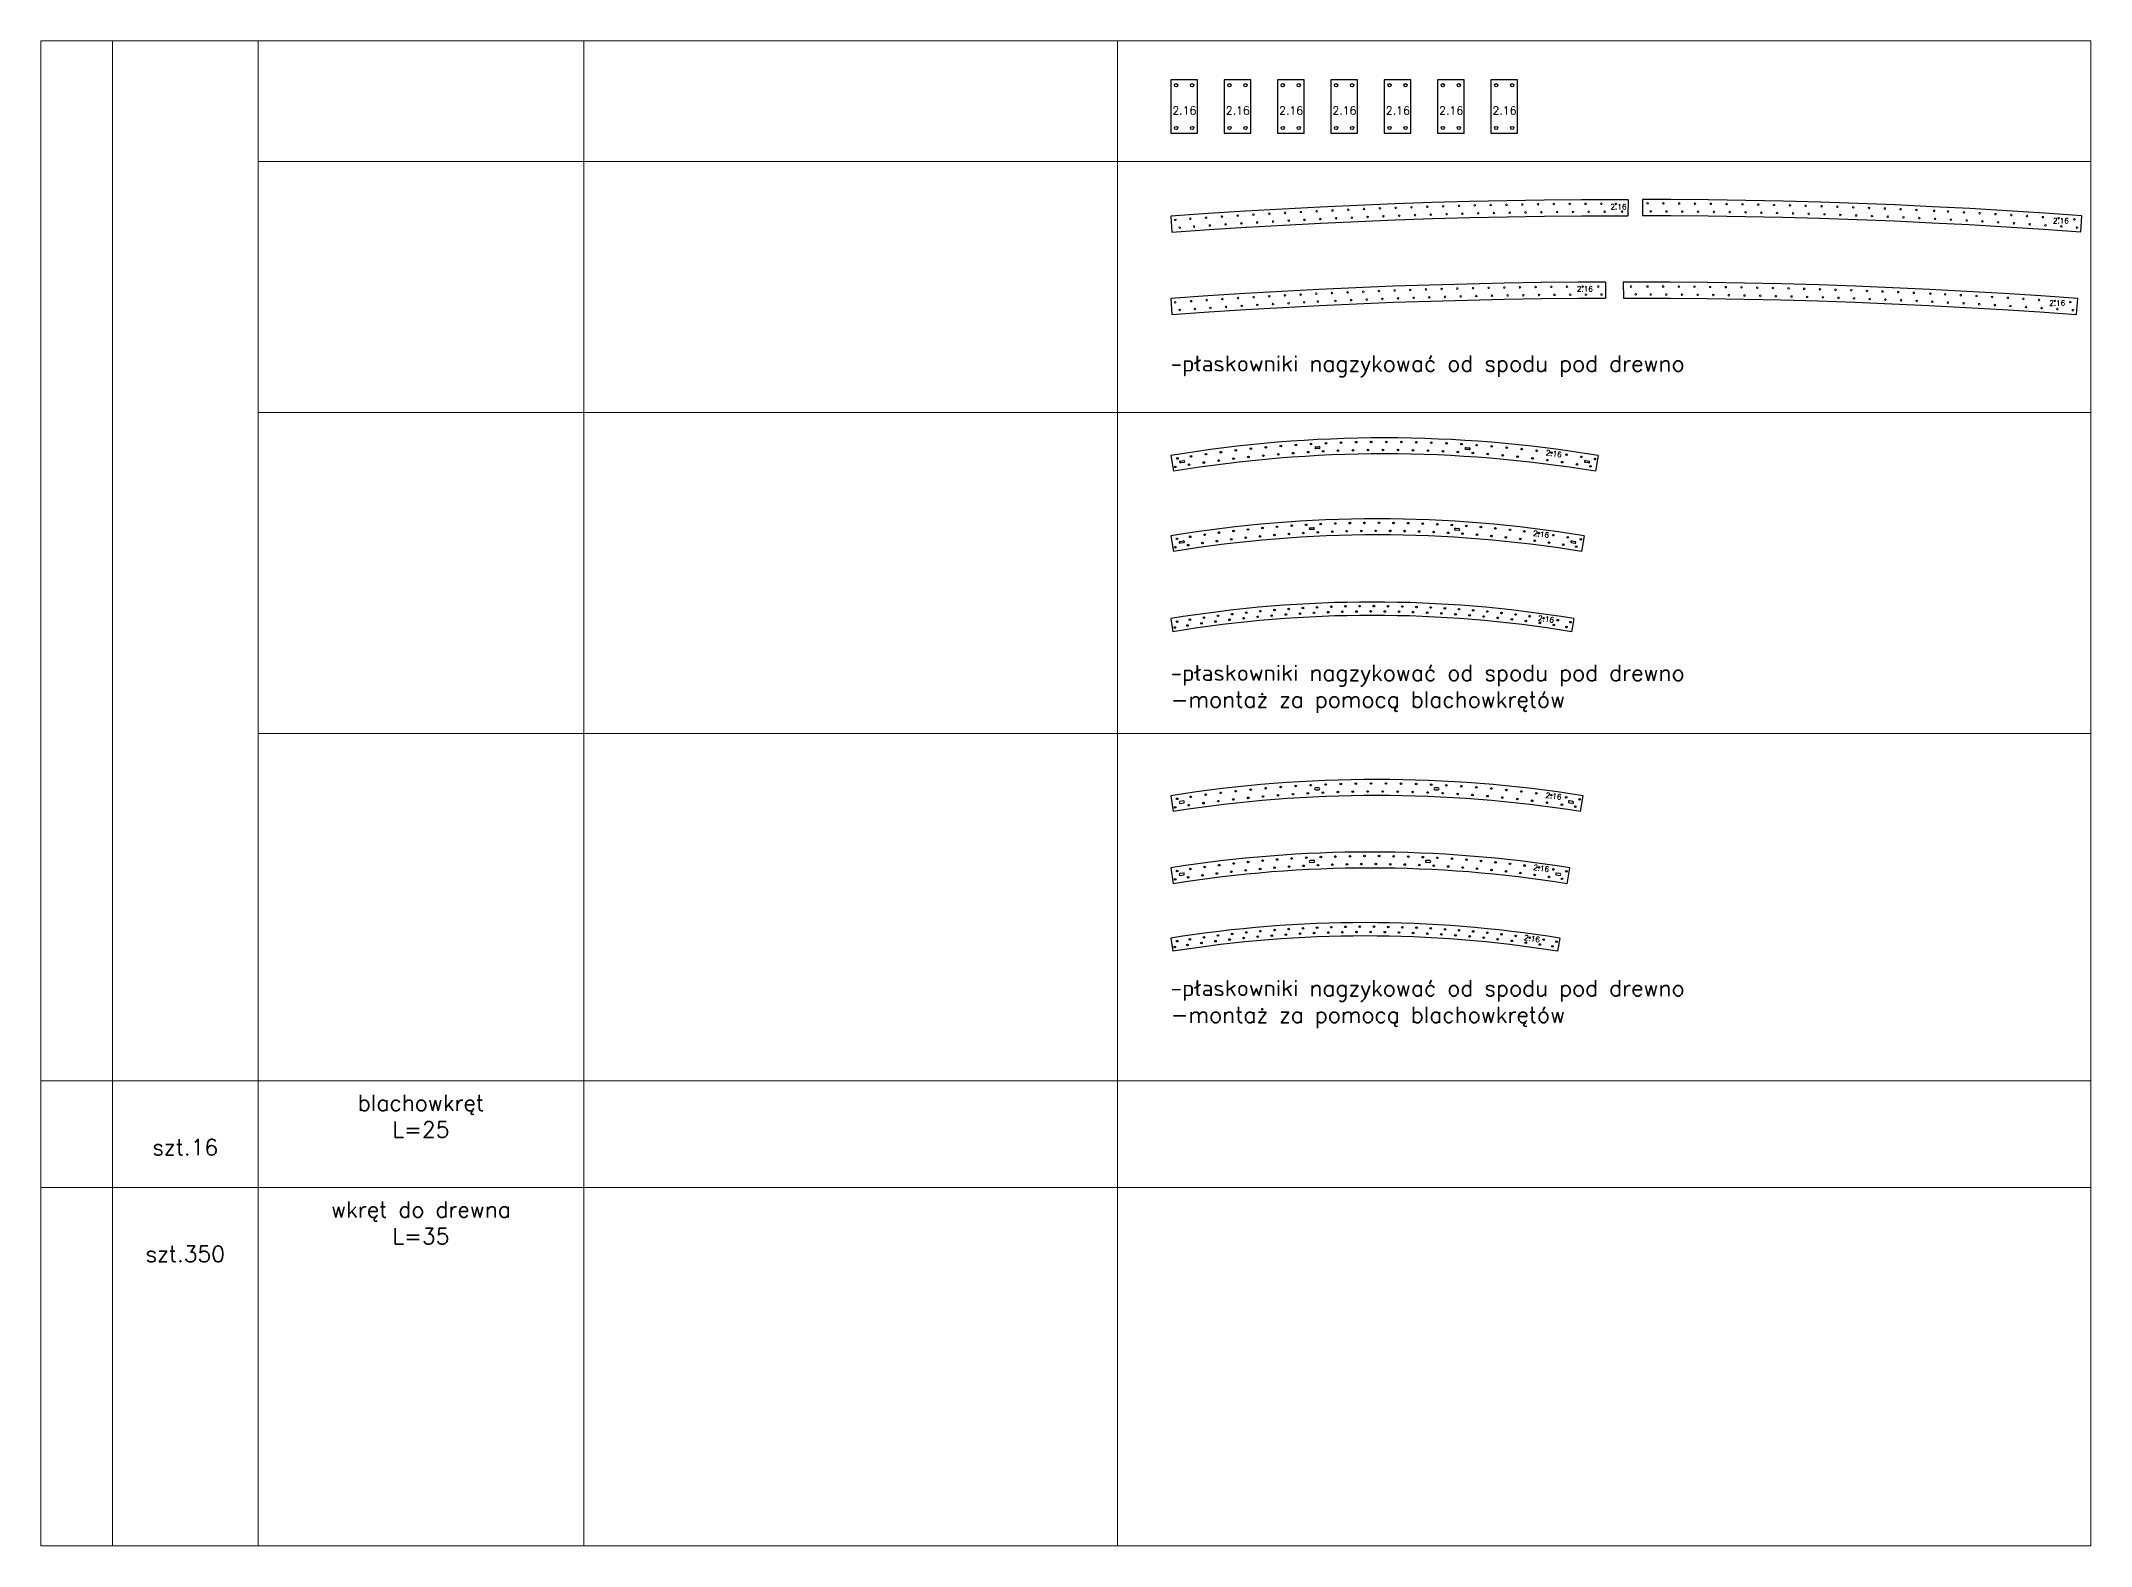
# Model space of a CAD drawing. Header units: millimetres. Extents: x 5046 to 103012, y -15969 to 47766.
# Drawn here: x 78416 to 86102, y 12047 to 17688 of the extents above; entities that cross this region are included whole.
import ezdxf

# ---------------------------------------------------------------- set-up
doc = ezdxf.new("R2010")
doc.units = ezdxf.units.MM
doc.layers.get('0').update_dxf_attribs({"lineweight": 0})
doc.layers.add('Pomocnicze', color=252, linetype='Continuous', lineweight=0)
doc.layers.add('TEXT', color=2, linetype='Continuous', lineweight=0)
doc.styles.add('Opisy 1-20', font='simplex.shx', dxfattribs={"height": 100})
doc.styles.add('Skala 1-20', font='simplex.shx', dxfattribs={"height": 60})
doc.styles.add('Skala 1-50', font='simplex.shx', dxfattribs={"height": 120})

msp = doc.modelspace()

# ---------------------------------------------------------------- linework, layer by layer
at = {"color": 7, "linetype": 'Continuous', "lineweight": 25}
for p, q in [((82751.5, 17542.6), (82651.5, 17542.6)), ((82651.5, 17542.6), (82651.5, 17342.6)), ((82751.5, 17342.6), (82751.5, 17542.6)), ((82951.5, 17542.6), (82851.5, 17542.6)), ((82851.5, 17542.6), (82851.5, 17342.6)), ((82951.5, 17342.6), (82951.5, 17542.6)), ((83151.5, 17542.6), (83051.5, 17542.6)), ((83051.5, 17542.6), (83051.5, 17342.6)), ((83151.5, 17342.6), (83151.5, 17542.6)), ((83351.5, 17542.6), (83251.5, 17542.6)), ((83251.5, 17542.6), (83251.5, 17342.6)), ((83351.5, 17342.6), (83351.5, 17542.6)), ((83551.5, 17542.6), (83451.5, 17542.6)), ((83451.5, 17542.6), (83451.5, 17342.6)), ((83551.5, 17342.6), (83551.5, 17542.6)), ((83751.5, 17542.6), (83651.5, 17542.6)), ((83651.5, 17542.6), (83651.5, 17342.6)), ((83751.5, 17342.6), (83751.5, 17542.6)), ((83951.5, 17542.6), (83851.5, 17542.6)), ((83851.5, 17542.6), (83851.5, 17342.6)), ((83951.5, 17342.6), (83951.5, 17542.6)), ((82651.5, 17342.6), (82751.5, 17342.6)), ((82851.5, 17342.6), (82951.5, 17342.6)), ((83051.5, 17342.6), (83151.5, 17342.6)), ((83251.5, 17342.6), (83351.5, 17342.6)), ((83451.5, 17342.6), (83551.5, 17342.6)), ((83651.5, 17342.6), (83751.5, 17342.6)), ((83851.5, 17342.6), (83951.5, 17342.6)), ((83194.9, 16167.4), (83207.9, 16168.1)), ((83208.3, 16161.1), (83195.3, 16160.4)), ((83770.8, 16156.8), (83757.8, 16157.7)), ((83758.3, 16164.6), (83771.2, 16163.8)), ((82651.5, 16134.8), (82661.4, 16075.6)), ((82687.4, 16113.8), (82700.2, 16115.8)), ((82701.3, 16108.9), (82688.5, 16106.9)), ((84218.1, 16106.7), (84205.3, 16108.8)), ((84206.3, 16115.7), (84219.2, 16113.6)), ((84254.2, 16134.8), (84244.3, 16075.6)), ((82651.5, 15833.7), (82661.4, 15774.5)), ((83173.6, 15864.1), (83186.6, 15864.8)), ((83187, 15857.8), (83174, 15857.1)), ((83731, 15854), (83718, 15854.9)), ((83718.4, 15861.8), (83731.4, 15861)), ((84201.1, 15833.7), (84191.2, 15774.5)), ((82686, 15812.4), (82698.8, 15814.5)), ((82699.9, 15807.6), (82687.1, 15805.5)), ((84166.6, 15805.4), (84153.7, 15807.4)), ((84154.8, 15814.3), (84167.6, 15812.3)), ((82651.5, 15523.1), (82659.3, 15473.7)), ((84162.6, 15523.1), (84154.4, 15473.8)), ((82651.5, 14859.1), (82660.6, 14799.8)), ((82699, 14839.7), (82686.1, 14837.7)), ((83207, 14889), (83194, 14888.4)), ((83194.3, 14881.4), (83207.3, 14882)), ((83641.1, 14882.1), (83654.1, 14881.5)), ((83654.4, 14888.4), (83641.4, 14889)), ((84145.1, 14833.3), (84157.9, 14831.3)), ((84159, 14838.2), (84146.1, 14840.2)), ((84187.6, 14799.9), (84197.1, 14859.1)), ((82687.2, 14830.8), (82700, 14832.7)), ((83187.1, 14616.9), (83174.1, 14616.3)), ((83174.4, 14609.3), (83187.4, 14609.9)), ((83609.7, 14610), (83622.6, 14609.4)), ((83623, 14616.4), (83610, 14617)), ((82651.5, 14588.9), (82660.6, 14529.6)), ((82699, 14569.4), (82686.1, 14567.5)), ((82687.2, 14560.6), (82700, 14562.5)), ((84097, 14562.8), (84109.9, 14560.8)), ((84110.9, 14567.8), (84098.1, 14569.7)), ((84137.7, 14529.7), (84147.3, 14588.9)), ((82651.5, 14325.7), (82659, 14276.3)), ((84109.9, 14325.7), (84101.9, 14276.4))]:
    msp.add_line(p, q, dxfattribs=at)
at = {"color": 93, "linetype": 'Continuous', "lineweight": 25}
for p, q in [((84365.8, 17093.4), (84365.6, 17033.4)), ((84420.3, 17094.8), (84420.1, 17034.8)), ((84281.6, 16784.2), (84281.8, 16724.2)), ((84348.2, 16784.5), (84348.4, 16724.5))]:
    msp.add_line(p, q, dxfattribs=at)
for points in [[(84365.8, 17093.4), (84332.3, 17093.5), (84332.1, 17093.5), (84192.1, 17093), (84191.9, 17093), (84051.9, 17091.7), (84051.7, 17091.7), (83911.7, 17089.6), (83911.5, 17089.6), (83771.6, 17086.6), (83771.4, 17086.6), (83631.5, 17082.7), (83631.3, 17082.7), (83491.4, 17078), (83491.2, 17078), (83351.3, 17072.4), (83351.1, 17072.4), (83211.2, 17065.9), (83211, 17065.9), (83071.2, 17058.6), (83071, 17058.6), (82931.3, 17050.4), (82931.1, 17050.4), (82791.4, 17041.4), (82791.2, 17041.4), (82651.5, 17031.5), (82655.9, 16971.6), (82795.2, 16981.5), (82795.4, 16981.5), (82934.8, 16990.5), (82935, 16990.5), (83074.3, 16998.7), (83074.5, 16998.7), (83214, 17006), (83214.2, 17006), (83353.6, 17012.4), (83353.8, 17012.4), (83493.4, 17018), (83493.6, 17018), (83633.1, 17022.7), (83633.3, 17022.7), (83772.9, 17026.6), (83773.1, 17026.6), (83912.6, 17029.6), (83912.8, 17029.6), (84052.4, 17031.7), (84052.6, 17031.7), (84192.3, 17033), (84192.5, 17033), (84332.1, 17033.5), (84332.3, 17033.5), (84365.6, 17033.4)], [(84420.1, 17034.8), (84526.4, 17034.5), (84526.6, 17034.5), (84666.2, 17033.2), (84666.4, 17033.2), (84806, 17031.1), (84806.2, 17031.1), (84945.8, 17028.1), (84946, 17028), (85085.5, 17024.2), (85085.7, 17024.2), (85225.3, 17019.5), (85225.5, 17019.5), (85365, 17013.9), (85365.2, 17013.9), (85504.6, 17007.4), (85504.8, 17007.4), (85644.3, 17000.2), (85644.5, 17000.1), (85783.8, 16992), (85784, 16992), (85923.4, 16983), (85923.6, 16983), (86062.9, 16973.1), (86067.3, 17032.9), (85927.6, 17042.8), (85927.4, 17042.8), (85787.7, 17051.9), (85787.5, 17051.9), (85647.8, 17060), (85647.6, 17060.1), (85507.8, 17067.4), (85507.6, 17067.4), (85367.8, 17073.8), (85367.6, 17073.8), (85227.7, 17079.4), (85227.5, 17079.4), (85087.6, 17084.2), (85087.4, 17084.2), (84947.4, 17088), (84947.2, 17088), (84807.3, 17091), (84807.1, 17091), (84667.1, 17093.2), (84666.9, 17093.2), (84526.9, 17094.5), (84526.7, 17094.5), (84420.3, 17094.8)], [(84281.6, 16784.2), (84179.4, 16783.9), (84179.2, 16783.9), (84040.4, 16782.7), (84040.2, 16782.6), (83901.4, 16780.5), (83901.2, 16780.5), (83762.4, 16777.5), (83762.2, 16777.5), (83623.4, 16773.7), (83623.2, 16773.7), (83484.4, 16769), (83484.2, 16769), (83345.5, 16763.4), (83345.3, 16763.4), (83206.6, 16757), (83206.4, 16757), (83067.8, 16749.8), (83067.6, 16749.8), (82929, 16741.7), (82928.8, 16741.7), (82790.3, 16732.7), (82790.1, 16732.7), (82651.5, 16722.9), (82655.9, 16663.1), (82794.1, 16672.8), (82794.3, 16672.8), (82932.5, 16681.8), (82932.7, 16681.8), (83070.9, 16689.9), (83071.1, 16689.9), (83209.4, 16697.1), (83209.6, 16697.1), (83347.9, 16703.5), (83348.1, 16703.5), (83486.4, 16709), (83486.6, 16709), (83625, 16713.7), (83625.2, 16713.7), (83763.6, 16717.5), (83763.8, 16717.5), (83902.3, 16720.5), (83902.5, 16720.5), (84040.9, 16722.7), (84041.1, 16722.7), (84179.6, 16723.9), (84179.8, 16723.9), (84281.8, 16724.2)], [(84348.4, 16724.5), (84384.9, 16724.6), (84385.1, 16724.6), (84523.6, 16724.1), (84523.8, 16724.1), (84662.2, 16722.9), (84662.4, 16722.9), (84800.9, 16720.7), (84801.1, 16720.7), (84939.5, 16717.8), (84939.7, 16717.7), (85078.1, 16713.9), (85078.3, 16713.9), (85216.7, 16709.2), (85216.9, 16709.2), (85355.3, 16703.7), (85355.5, 16703.7), (85493.8, 16697.3), (85494, 16697.3), (85632.2, 16690.1), (85632.4, 16690.1), (85770.7, 16682), (85770.9, 16682), (85909.1, 16673.1), (85909.3, 16673), (86047.4, 16663.3), (86051.9, 16723.1), (85913.3, 16732.9), (85913.1, 16732.9), (85774.6, 16741.9), (85774.4, 16741.9), (85635.8, 16750), (85635.6, 16750), (85496.9, 16757.2), (85496.7, 16757.2), (85358, 16763.6), (85357.8, 16763.6), (85219.1, 16769.2), (85218.9, 16769.2), (85080.2, 16773.9), (85080, 16773.9), (84941.2, 16777.7), (84941, 16777.7), (84802.2, 16780.7), (84802, 16780.7), (84663.2, 16782.9), (84663, 16782.9), (84524.1, 16784.1), (84523.9, 16784.1), (84385.1, 16784.6), (84384.9, 16784.6), (84348.2, 16784.5)]]:
    msp.add_lwpolyline(points, dxfattribs=at)
at = {"color": 7, "linetype": 'Continuous', "lineweight": 25}
for centre, radius in [((82671.5, 17522.6), 6), ((82731.5, 17522.6), 6), ((82871.5, 17522.6), 6), ((82931.5, 17522.6), 6), ((83071.5, 17522.6), 6), ((83131.5, 17522.6), 6), ((83271.5, 17522.6), 6), ((83331.5, 17522.6), 6), ((83471.5, 17522.6), 6), ((83531.5, 17522.6), 6), ((83671.5, 17522.6), 6), ((83731.5, 17522.6), 6), ((83871.5, 17522.6), 6), ((83931.5, 17522.6), 6), ((82671.5, 17362.6), 6), ((82731.5, 17362.6), 6), ((82871.5, 17362.6), 6), ((82931.5, 17362.6), 6), ((83071.5, 17362.6), 6), ((83131.5, 17362.6), 6), ((83271.5, 17362.6), 6), ((83331.5, 17362.6), 6), ((83471.5, 17362.6), 6), ((83531.5, 17362.6), 6), ((83671.5, 17362.6), 6), ((83731.5, 17362.6), 6), ((83871.5, 17362.6), 6), ((83931.5, 17362.6), 6), ((82783.5, 16139.7), 3), ((82839.5, 16147.1), 3), ((82895.6, 16153.9), 3), ((82951.8, 16160), 3), ((83008, 16165.4), 3), ((83054.6, 16139.4), 3), ((83064.3, 16170.2), 3), ((83110.6, 16143.6), 3), ((83120.6, 16174.4), 3), ((83166.6, 16147.3), 3), ((83177, 16177.9), 3), ((83222.7, 16150.3), 3), ((83233.5, 16180.8), 3), ((83278.8, 16152.6), 3), ((83289.9, 16183), 3), ((83334.9, 16154.3), 3), ((83346.4, 16184.6), 3), ((83391.1, 16155.3), 3), ((83402.9, 16185.5), 3), ((83447.2, 16155.7), 3), ((83459.4, 16185.7), 3), ((83503.4, 16155.4), 3), ((83515.9, 16185.3), 3), ((83559.5, 16154.5), 3), ((83572.4, 16184.3), 3), ((83615.7, 16153), 3), ((83628.8, 16182.5), 3), ((83671.8, 16150.8), 3), ((83685.3, 16180.2), 3), ((83727.8, 16147.9), 3), ((83741.7, 16177.2), 3), ((83783.9, 16144.4), 3), ((83798.1, 16173.5), 3), ((83839.9, 16140.3), 3), ((83854.4, 16169.2), 3), ((83910.7, 16164.2), 3), ((83966.9, 16158.6), 3), ((84023, 16152.4), 3), ((84079.1, 16145.4), 3), ((84135.1, 16137.9), 3), ((82668.8, 16092), 3), ((82676.7, 16123.7), 3), ((82720.1, 16100.1), 3), ((82727.6, 16131.6), 3), ((82775.6, 16108.3), 3), ((82831.3, 16115.8), 3), ((82887, 16122.7), 3), ((82942.8, 16128.9), 3), ((82998.7, 16134.4), 3), ((83895.8, 16135.5), 3), ((83951.7, 16130), 3), ((84007.5, 16124), 3), ((84063.3, 16117.2), 3), ((84118.9, 16109.8), 3), ((84174.5, 16101.8), 3), ((84191, 16129.7), 3), ((84225.1, 16094), 3), ((84241.9, 16121.6), 3), ((82724.4, 15830), 3), ((82778.4, 15837.8), 3), ((82832.6, 15845), 3), ((82886.9, 15851.5), 3), ((82941.2, 15857.4), 3), ((82986.3, 15831.7), 3), ((82995.6, 15862.7), 3), ((83040.3, 15836.5), 3), ((83050, 15867.4), 3), ((83094.5, 15840.7), 3), ((83104.5, 15871.4), 3), ((83148.7, 15844.2), 3), ((83159, 15874.8), 3), ((83202.9, 15847.1), 3), ((83213.6, 15877.6), 3), ((83257.1, 15849.4), 3), ((83268.2, 15879.8), 3), ((83311.4, 15851), 3), ((83322.8, 15881.3), 3), ((83365.7, 15852), 3), ((83377.5, 15882.1), 3), ((83420, 15852.4), 3), ((83432.1, 15882.4), 3), ((83474.3, 15852.2), 3), ((83486.8, 15882), 3), ((83528.6, 15851.3), 3), ((83541.4, 15881), 3), ((83582.8, 15849.8), 3), ((83596, 15879.4), 3), ((83637.1, 15847.7), 3), ((83650.6, 15877.1), 3), ((83691.3, 15844.9), 3), ((83705.2, 15874.2), 3), ((83745.5, 15841.5), 3), ((83759.7, 15870.6), 3), ((83799.7, 15837.5), 3), ((83814.2, 15866.5), 3), ((83853.8, 15832.9), 3), ((83868.6, 15861.7), 3), ((83923, 15856.2), 3), ((83977.3, 15850.2), 3), ((84031.5, 15843.5), 3), ((84085.7, 15836.2), 3), ((82668.8, 15790.9), 3), ((82675.3, 15822.4), 3), ((82716.9, 15798.5), 3), ((82770.6, 15806.4), 3), ((82824.4, 15813.7), 3), ((82878.3, 15820.3), 3), ((82932.2, 15826.4), 3), ((83907.8, 15827.7), 3), ((83961.8, 15821.8), 3), ((84015.7, 15815.3), 3), ((84069.5, 15808.2), 3), ((84123.3, 15800.4), 3), ((84139.7, 15828.3), 3), ((84172, 15792.9), 3), ((84188.8, 15820.5), 3), ((82776, 15526.8), 3), ((82828.8, 15533.8), 3), ((82881.6, 15540.1), 3), ((82924.6, 15524.8), 3), ((82934.6, 15545.9), 3), ((82977.4, 15530.1), 3), ((82987.6, 15551.1), 3), ((83030.2, 15534.7), 3), ((83040.6, 15555.6), 3), ((83083.1, 15538.8), 3), ((83093.7, 15559.5), 3), ((83136, 15542.2), 3), ((83146.9, 15562.8), 3), ((83188.9, 15545), 3), ((83200.1, 15565.5), 3), ((83241.9, 15547.3), 3), ((83253.3, 15567.6), 3), ((83294.9, 15548.9), 3), ((83306.5, 15569.1), 3), ((83347.9, 15549.8), 3), ((83359.8, 15569.9), 3), ((83400.9, 15550.2), 3), ((83413, 15570.2), 3), ((83453.9, 15550), 3), ((83466.3, 15569.8), 3), ((83507, 15549.1), 3), ((83519.5, 15568.8), 3), ((83560, 15547.7), 3), ((83572.7, 15567.2), 3), ((83612.9, 15545.6), 3), ((83625.9, 15565), 3), ((83665.9, 15542.9), 3), ((83679.1, 15562.1), 3), ((83718.8, 15539.6), 3), ((83732.3, 15558.7), 3), ((83771.7, 15535.7), 3), ((83785.4, 15554.6), 3), ((83824.5, 15531.2), 3), ((83838.4, 15550), 3), ((83877.3, 15526.1), 3), ((83891.4, 15544.7), 3), ((83944.3, 15538.8), 3), ((83997.2, 15532.3), 3), ((84049.9, 15525.1), 3), ((82666.9, 15490.1), 3), ((82675.6, 15511.8), 3), ((82714.3, 15497.6), 3), ((82723.3, 15519.2), 3), ((82766.7, 15505.3), 3), ((82819.3, 15512.4), 3), ((82871.9, 15518.9), 3), ((83930, 15520.3), 3), ((83982.6, 15514), 3), ((84035.2, 15507), 3), ((84087.7, 15499.5), 3), ((84102.6, 15517.4), 3), ((84135.1, 15492.1), 3), ((84150.3, 15509.9), 3), ((82675.5, 14847.7), 3), ((82726.4, 14855.3), 3), ((82774.4, 14831.7), 3), ((82782.4, 14863.1), 3), ((82830.1, 14838.9), 3), ((82838.5, 14870.2), 3), ((82885.8, 14845.4), 3), ((82894.6, 14876.6), 3), ((82941.7, 14851.3), 3), ((82950.8, 14882.4), 3), ((82997.6, 14856.6), 3), ((83007, 14887.5), 3), ((83053.5, 14861.2), 3), ((83063.4, 14892), 3), ((83109.5, 14865.2), 3), ((83119.7, 14895.9), 3), ((83165.6, 14868.5), 3), ((83176.1, 14899.1), 3), ((83221.7, 14871.2), 3), ((83232.6, 14901.6), 3), ((83277.8, 14873.2), 3), ((83289, 14903.5), 3), ((83333.9, 14874.5), 3), ((83345.5, 14904.7), 3), ((83390.1, 14875.3), 3), ((83402, 14905.3), 3), ((83446.2, 14875.3), 3), ((83458.5, 14905.3), 3), ((83502.4, 14874.8), 3), ((83515, 14904.5), 3), ((83558.5, 14873.5), 3), ((83571.5, 14903.2), 3), ((83614.6, 14871.6), 3), ((83628, 14901.1), 3), ((83670.7, 14869.1), 3), ((83684.4, 14898.5), 3), ((83726.8, 14866), 3), ((83740.8, 14895.1), 3), ((83782.8, 14862.1), 3), ((83797.1, 14891.1), 3), ((83838.8, 14857.7), 3), ((83853.4, 14886.5), 3), ((83894.7, 14852.6), 3), ((83909.7, 14881.2), 3), ((83950.5, 14846.8), 3), ((83965.9, 14875.3), 3), ((84006.3, 14840.4), 3), ((84022, 14868.7), 3), ((84062, 14833.4), 3), ((84078, 14861.5), 3), ((84134, 14853.6), 3), ((84184.9, 14845.9), 3), ((82668.2, 14816.2), 3), ((82718.8, 14823.9), 3), ((84117.7, 14825.7), 3), ((84168.2, 14818.1), 3), ((82887.2, 14605.4), 3), ((82941.6, 14611), 3), ((82996, 14616), 3), ((83050.5, 14620.3), 3), ((83105, 14624), 3), ((83159.5, 14627.1), 3), ((83214.1, 14629.6), 3), ((83257.5, 14601.1), 3), ((83268.7, 14631.4), 3), ((83311.8, 14602.4), 3), ((83323.4, 14632.6), 3), ((83366.1, 14603.1), 3), ((83378, 14633.2), 3), ((83420.3, 14603.2), 3), ((83432.7, 14633.1), 3), ((83474.6, 14602.6), 3), ((83487.3, 14632.4), 3), ((83528.9, 14601.4), 3), ((83541.9, 14631.1), 3), ((83583.2, 14599.6), 3), ((83596.5, 14629.1), 3), ((83651.1, 14626.5), 3), ((83705.7, 14623.3), 3), ((83760.2, 14619.4), 3), ((83814.6, 14615), 3), ((83869, 14609.8), 3), ((83923.4, 14604.1), 3), ((82668.2, 14546), 3), ((82675.5, 14577.5), 3), ((82716.9, 14553.4), 3), ((82724.6, 14584.8), 3), ((82770.7, 14561), 3), ((82778.7, 14592.3), 3), ((82824.5, 14567.9), 3), ((82832.9, 14599.2), 3), ((82878.5, 14574.3), 3), ((82932.5, 14580), 3), ((82986.5, 14585), 3), ((83040.6, 14589.5), 3), ((83094.8, 14593.3), 3), ((83149, 14596.5), 3), ((83203.2, 14599.1), 3), ((83637.4, 14597.2), 3), ((83691.6, 14594.1), 3), ((83745.8, 14590.4), 3), ((83799.9, 14586.1), 3), ((83854, 14581.2), 3), ((83908, 14575.6), 3), ((83962, 14569.4), 3), ((83977.6, 14597.7), 3), ((84015.8, 14562.6), 3), ((84031.8, 14590.7), 3), ((84069.6, 14555.2), 3), ((84085.9, 14583.1), 3), ((84118.3, 14547.9), 3), ((84135, 14575.7), 3), ((82666.7, 14292.7), 3), ((82675.5, 14314.3), 3), ((82714.1, 14299.9), 3), ((82723.2, 14321.4), 3), ((82766.6, 14307.3), 3), ((82776, 14328.7), 3), ((82819.2, 14314.1), 3), ((82828.8, 14335.4), 3), ((82871.9, 14320.3), 3), ((82881.7, 14341.4), 3), ((82924.6, 14325.9), 3), ((82934.7, 14346.9), 3), ((82977.4, 14330.8), 3), ((82987.7, 14351.7), 3), ((83030.3, 14335.2), 3), ((83040.8, 14356), 3), ((83083.1, 14338.9), 3), ((83093.9, 14359.6), 3), ((83136.1, 14342.1), 3), ((83147.1, 14362.6), 3), ((83189, 14344.6), 3), ((83200.3, 14365), 3), ((83242, 14346.5), 3), ((83253.5, 14366.8), 3), ((83295, 14347.8), 3), ((83306.8, 14367.9), 3), ((83348, 14348.5), 3), ((83360, 14368.5), 3), ((83401.1, 14348.5), 3), ((83413.3, 14368.4), 3), ((83454.1, 14348), 3), ((83466.5, 14367.7), 3), ((83507.1, 14346.8), 3), ((83519.8, 14366.4), 3), ((83560.1, 14345.1), 3), ((83573, 14364.5), 3), ((83613.1, 14342.7), 3), ((83626.2, 14362), 3), ((83666, 14339.7), 3), ((83679.3, 14358.8), 3), ((83718.9, 14336.1), 3), ((83732.5, 14355.1), 3), ((83771.8, 14331.9), 3), ((83785.5, 14350.7), 3), ((83824.6, 14327.1), 3), ((83838.5, 14345.7), 3), ((83877.3, 14321.6), 3), ((83891.5, 14340.1), 3), ((83930, 14315.6), 3), ((83944.4, 14333.9), 3), ((83982.6, 14308.9), 3), ((83997.2, 14327.1), 3), ((84035.1, 14301.7), 3), ((84049.9, 14319.7), 3), ((84082.6, 14294.6), 3), ((84097.6, 14312.5), 3)]:
    msp.add_circle(centre, radius, dxfattribs=at)
at = {"color": 93}
for centre in [(83435.6, 17060.9), (83494.9, 17063.2), (83554.1, 17065.3), (83613.4, 17067.2), (83672.7, 17069), (83732, 17070.6), (83791.3, 17072.1), (83850.6, 17073.4), (83910, 17074.5), (83969.3, 17075.6), (84028.5, 17076.4), (84087.8, 17077.1), (84147.2, 17077.7), (84206.6, 17078.1), (84265.9, 17078.3), (84320.7, 17077.9), (84439, 17079.8), (84498.3, 17079.6), (84557.6, 17079.2), (84616.9, 17078.7), (84676.3, 17078), (84735.5, 17077.2), (84794.9, 17076.2), (84854.2, 17075), (84913.5, 17073.7), (84972.8, 17072.3), (85032.1, 17070.7), (85091.5, 17068.9), (85150.7, 17067), (85210, 17064.9), (85269.3, 17062.7), (85328.6, 17060.4), (82668.3, 17017.6), (82685.4, 16988.8), (82725, 17022.1), (82738.9, 16993), (82784.1, 17026.1), (82798, 16997), (82843.3, 17030.1), (82857.3, 17001.1), (82902.5, 17033.8), (82916.3, 17004.7), (82961.6, 17037.5), (82975.4, 17008.3), (83020.9, 17040.9), (83034.5, 17011.7), (83080, 17044.2), (83093.6, 17015), (83139.3, 17047.4), (83152.8, 17018.1), (83198.6, 17050.4), (83212, 17021.1), (83257.8, 17053.3), (83271.2, 17023.9), (83317, 17056), (83330.3, 17026.6), (83376.3, 17058.5), (83389.5, 17029.1), (83448.7, 17031.4), (83507.8, 17033.6), (83567.1, 17035.7), (83626.3, 17037.6), (83685.6, 17039.3), (83744.7, 17040.9), (83804, 17042.4), (83863.2, 17043.7), (83922.4, 17044.8), (83981.7, 17045.8), (84040.9, 17046.6), (84100.2, 17047.3), (84159.4, 17047.8), (84218.6, 17048.2), (84277.9, 17048.4), (84343.5, 17048.9), (84450.9, 17049.8), (84510.1, 17049.5), (84569.4, 17049.1), (84628.6, 17048.6), (84687.9, 17047.9), (84747.1, 17047), (84806.4, 17046), (84865.6, 17044.8), (84924.8, 17043.5), (84984, 17042), (85043.2, 17040.4), (85102.4, 17038.6), (85161.7, 17036.6), (85220.9, 17034.6), (85280, 17032.3), (85339.3, 17029.9), (85387.8, 17057.8), (85398.4, 17027.4), (85447.1, 17055.1), (85457.6, 17024.6), (85513.5, 17052), (85516.9, 17021.8), (85565.6, 17049.3), (85576, 17018.8), (85624.9, 17046.2), (85635.2, 17015.6), (85684, 17042.9), (85694.3, 17012.3), (85743.3, 17039.4), (85753.5, 17008.8), (85802.6, 17035.8), (85812.6, 17005.2), (85861.8, 17032.1), (85871.7, 17001.4), (85920.9, 17028.2), (85930.8, 16997.5), (85980.1, 17024.1), (85990, 16993.4), (86039.3, 17019.9), (86049, 16989.1), (83431.8, 16751.1), (83490.6, 16753.3), (83549.3, 16755.3), (83608.1, 16757.2), (83666.8, 16759), (83725.6, 16760.6), (83784.3, 16762), (83843.1, 16763.3), (83901.9, 16764.4), (83960.6, 16765.4), (84019.4, 16766.3), (84078.2, 16766.9), (84136.9, 16767.5), (84195.7, 16767.9), (84254.5, 16768.1), (84376.7, 16768.1), (84438.7, 16768.3), (84497.5, 16768.1), (84556.2, 16767.8), (84615, 16767.3), (84673.8, 16766.6), (84732.6, 16765.8), (84791.3, 16764.8), (84850.1, 16763.7), (84908.8, 16762.5), (84967.6, 16761), (85026.4, 16759.5), (85085.2, 16757.8), (85143.8, 16755.9), (85202.6, 16753.9), (85261.3, 16751.7), (82668, 16709), (82685.1, 16680.2), (82727.9, 16713.2), (82741.8, 16684.1), (82786.4, 16717.2), (82800.4, 16688), (82845.1, 16721), (82858.9, 16691.8), (82903.8, 16724.7), (82917.4, 16695.5), (82917.5, 16695.5), (82962.4, 16728.2), (82976, 16699), (83021, 16731.6), (83034.6, 16702.3), (83079.7, 16734.9), (83093.2, 16705.5), (83138.4, 16737.9), (83151.8, 16708.6), (83197.1, 16740.9), (83203.1, 16711.8), (83255.7, 16743.7), (83269, 16714.2), (83314.5, 16746.3), (83327.7, 16716.9), (83373.1, 16748.8), (83386.3, 16719.3), (83444.9, 16721.6), (83503.6, 16723.8), (83562.2, 16725.8), (83620.9, 16727.6), (83679.6, 16729.3), (83738.3, 16730.9), (83797, 16732.3), (83855.6, 16733.5), (83914.3, 16734.7), (83973, 16735.6), (84031.7, 16736.4), (84090.4, 16737.1), (84149.1, 16737.6), (84207.8, 16737.9), (84266.5, 16738.1), (84394.9, 16738.7), (84450.5, 16738.3), (84509.2, 16738.1), (84568, 16737.7), (84626.6, 16737.1), (84685.3, 16736.5), (84744, 16735.6), (84802.7, 16734.6), (84861.4, 16733.5), (84920.1, 16732.2), (84978.7, 16730.8), (85037.4, 16729.2), (85096.2, 16727.4), (85154.8, 16725.5), (85213.4, 16723.5), (85272, 16721.3), (85320, 16749.4), (85330.7, 16719), (85378.8, 16747), (85389.3, 16716.5), (85437.4, 16744.4), (85448, 16713.9), (85499.3, 16741.6), (85506.6, 16711.1), (85554.8, 16738.7), (85565.2, 16708.1), (85613.5, 16735.6), (85623.8, 16705.2), (85672.2, 16732.4), (85682.4, 16701.8), (85730.8, 16729.1), (85740.9, 16698.4), (85789.5, 16725.6), (85799.5, 16694.9), (85848.1, 16721.9), (85858, 16691.2), (85906.6, 16718.1), (85916.5, 16687.4), (85965.3, 16714.1), (85975, 16683.4), (86023.8, 16710), (86033.6, 16679.3)]:
    msp.add_circle(centre, 3, dxfattribs=at)
at = {"color": 7, "linetype": 'Continuous', "lineweight": 25}
for centre, radius, start, end in [((83452.9, 11296), 4904.7, 80.59664, 99.40336), ((83452.9, 11296), 4844.7, 80.59809, 99.40191), ((83195.1, 16163.9), 3.5, 92.9543, 272.9543), ((83208.1, 16164.6), 3.5, 272.9543, 92.9543), ((83758, 16161.1), 3.5, 86.33421, 266.33421), ((83771, 16160.3), 3.5, 266.33421, 86.33421), ((82687.9, 16110.3), 3.5, 98.95145, 278.95145), ((82700.8, 16112.3), 3.5, 278.95145, 98.95145), ((84205.8, 16112.2), 3.5, 81.03813, 261.03813), ((84218.6, 16110.2), 3.5, 261.03813, 81.03813), ((83426.3, 11153.2), 4744.2, 80.6006, 99.3994), ((83426.3, 11153.2), 4684.2, 80.60214, 99.39786), ((83173.8, 15860.6), 3.5, 92.99116, 272.99116), ((83186.8, 15861.3), 3.5, 272.99116, 92.99116), ((83718.2, 15858.4), 3.5, 86.37107, 266.37107), ((83731.2, 15857.5), 3.5, 266.37107, 86.37107), ((82686.5, 15809), 3.5, 98.94925, 278.94925), ((82699.4, 15811), 3.5, 278.94925, 98.94925), ((84154.3, 15810.9), 3.5, 81.03813, 261.03813), ((84167.1, 15808.8), 3.5, 261.03813, 81.03813), ((83407.1, 10961.3), 4624, 80.59556, 99.40444), ((83407.1, 10961.3), 4574, 80.59692, 99.40877), ((83424.3, 10015.7), 4904.7, 80.93437, 99.06563), ((83424.3, 10015.7), 4844.7, 80.93582, 99.07026), ((82686.7, 14834.2), 3.5, 98.62717, 278.62717), ((82699.5, 14836.2), 3.5, 278.62717, 98.62717), ((83194.1, 14884.9), 3.5, 92.63002, 272.63002), ((83207.1, 14885.5), 3.5, 272.63002, 92.63002), ((83641.3, 14885.5), 3.5, 87.373, 267.373), ((83654.2, 14885), 3.5, 267.373, 87.373), ((84145.6, 14836.7), 3.5, 81.33852, 261.33852), ((84158.4, 14834.8), 3.5, 261.33852, 81.33852), ((83399.4, 9904), 4744.2, 80.93002, 99.06998), ((83174.2, 14612.8), 3.5, 92.65858, 272.65858), ((83187.2, 14613.4), 3.5, 272.65858, 92.65858), ((83609.8, 14613.5), 3.5, 87.3625, 267.3625), ((83622.8, 14612.9), 3.5, 267.3625, 87.3625), ((83399.4, 9904), 4684.2, 80.93157, 99.07493), ((82686.7, 14564), 3.5, 98.61667, 278.61667), ((82699.5, 14566), 3.5, 278.61667, 98.61667), ((84097.5, 14566.2), 3.5, 81.40442, 261.40442), ((84110.4, 14564.3), 3.5, 261.40442, 81.40442), ((83380.7, 9759.6), 4624, 80.92657, 99.07343), ((83380.7, 9759.6), 4574, 80.92792, 99.07777)]:
    msp.add_arc(centre, radius, start, end, dxfattribs=at)
at = {"layer": 'Pomocnicze'}
for p, q in [((78683.6, 17688.5), (78683.6, 12047.1)), ((79229.8, 17688.5), (79229.8, 12047.1)), ((80451.5, 17688.5), (80451.5, 12047.1)), ((82451.5, 17688.5), (82451.5, 12047.1)), ((86101.5, 17236.5), (79229.8, 17236.5)), ((86101.5, 16296.4), (79229.8, 16296.4)), ((86101.5, 15093.1), (79229.8, 15093.1)), ((86101.5, 13790.4), (78416.1, 13790.4)), ((86101.5, 13390.5), (78416.1, 13390.5))]:
    msp.add_line(p, q, dxfattribs=at)
msp.add_lwpolyline([(78416.1, 17688.5), (78416.1, 12047.1), (86101.5, 12047.1), (86101.5, 17688.5)], close=True, dxfattribs=at)

# ---------------------------------------------------------------- texts
at = {"layer": 'TEXT', "attachment_point": 1}
for s, insert, char_height, width, style in [('2.16', (82657.8, 17442.9), 30, 74.012, 'Skala 1-50'), ('2.16', (82857.8, 17442.9), 30, 74.012, 'Skala 1-50'), ('2.16', (83057.8, 17442.9), 30, 74.012, 'Skala 1-50'), ('2.16', (83257.8, 17442.9), 30, 74.012, 'Skala 1-50'), ('2.16', (83457.8, 17442.9), 30, 74.012, 'Skala 1-50'), ('2.16', (83657.8, 17442.9), 30, 74.012, 'Skala 1-50'), ('2.16', (83857.8, 17442.9), 30, 74.012, 'Skala 1-50'), ('2.16', (84300, 17077.4), 20, 74.012, 'Skala 1-50'), ('2.16', (85958.7, 17024.9), 20, 74.012, 'Skala 1-50'), ('2.16', (84174, 16769.1), 20, 74.012, 'Skala 1-50'), ('2.16', (85944.9, 16716.2), 20, 74.012, 'Skala 1-50'), ('-płaskowniki nagzykować od spodu pod drewno', (82651.5, 16509.7), 60, 3450, 'Skala 1-20'), ('-płaskowniki nagzykować od spodu pod drewno\\P-montaż za pomocą blachowkrętów', (82651.5, 15350), 60, 3450, 'Skala 1-20'), ('-płaskowniki nagzykować od spodu pod drewno\\P-montaż za pomocą blachowkrętów', (82651.5, 14168.4), 60, 3450, 'Skala 1-20'), ('\\pxqc;{\\H0.6x;blachowkręt\\PL=25}', (79229.8, 13738.3), 100, 1221.678, 'Opisy 1-20'), ('\\pxqc;\\P{\\H0.6x;szt.16}', (78683.6, 13738.3), 100, 546.27, 'Opisy 1-20'), ('\\pxqc;{\\H0.6x;wkręt do drewna\\PL=35}', (79229.8, 13338.3), 100, 1221.678, 'Opisy 1-20'), ('\\pxqc;\\P{\\H0.6x;szt.350}', (78683.6, 13338.3), 100, 546.27, 'Opisy 1-20')]:
    msp.add_mtext(s, dxfattribs=dict(at, insert=insert, char_height=char_height, width=width, style=style))
at = {"layer": 'TEXT', "char_height": 20, "width": 74.012, "attachment_point": 1, "rotation": 351.96695, "style": 'Skala 1-50'}
for insert in [(84059.3, 16156), (84011.7, 15854.1), (84030.1, 15535.7), (84058.2, 14872.1), (84012, 14601.3), (83977.3, 14337.7)]:
    msp.add_mtext('2.16', dxfattribs=dict(at, insert=insert))

doc.saveas('drawing.dxf')
